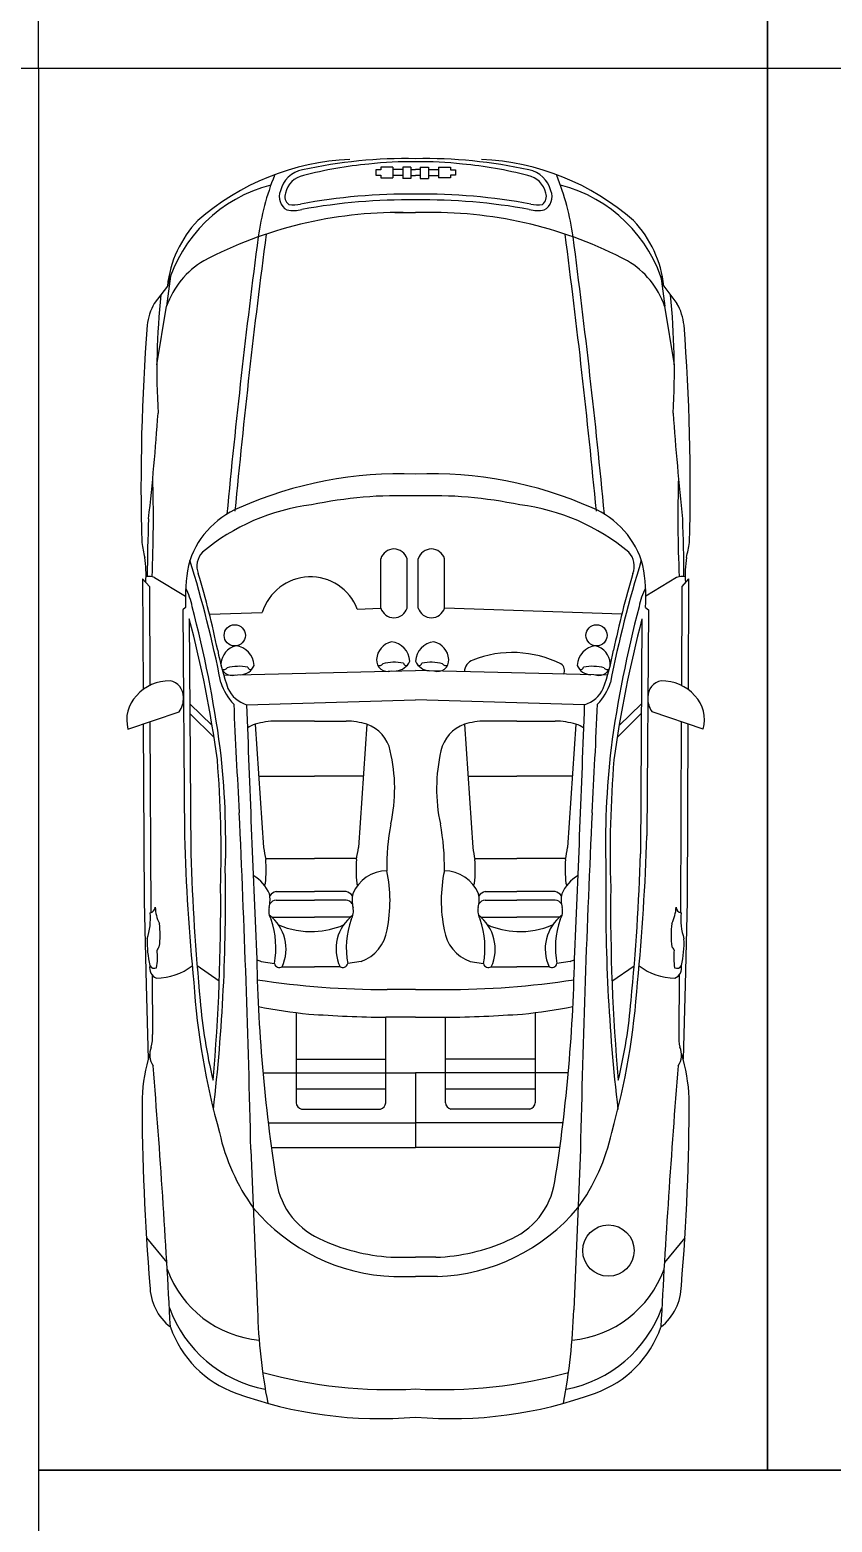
# Model space of a CAD drawing. Header units: inches. Extents: x 478327 to 492265, y -26791 to -22136.
# Drawn here: x 479748.9 to 479859.2, y -22595.8 to -22390.6 of the extents above; entities that cross this region are included whole.
import ezdxf

# ---------------------------------------------------------------- set-up
doc = ezdxf.new("R2010")
doc.units = ezdxf.units.IN
doc.header["$MEASUREMENT"] = 0
doc.layers.add('ceco.net 92', color=9, linetype='Continuous')
doc.layers.add('Parking', color=7, linetype='Continuous')

msp = doc.modelspace()

# ---------------------------------------------------------------- linework, layer by layer
at = {"layer": 'ceco.net 92', "linetype": 'ByBlock', "ltscale": 0.4}
for p, q in [((479796.476, -22409.817), (479796.476, -22410.562)), ((479797.163, -22409.817), (479796.476, -22409.817)), ((479796.476, -22410.562), (479797.163, -22410.562)), ((479798.817, -22409.444), (479797.163, -22409.444)), ((479797.163, -22409.444), (479797.163, -22409.817)), ((479797.163, -22410.562), (479797.163, -22410.9)), ((479798.817, -22409.444), (479798.817, -22410.9)), ((479800.187, -22409.77), (479798.817, -22409.77)), ((479800.187, -22410.576), (479798.817, -22410.576)), ((479800.187, -22409.454), (479800.187, -22411.004)), ((479801.297, -22409.454), (479800.187, -22409.454)), ((479801.297, -22409.454), (479801.297, -22411.004)), ((479801.297, -22409.77), (479801.942, -22409.77)), ((479801.297, -22410.576), (479801.942, -22410.576)), ((479802.587, -22409.77), (479801.942, -22409.77)), ((479802.587, -22410.576), (479801.942, -22410.576)), ((479802.587, -22409.454), (479802.587, -22411.004)), ((479802.587, -22409.454), (479803.698, -22409.454)), ((479803.698, -22409.454), (479803.698, -22411.004)), ((479803.698, -22409.77), (479805.068, -22409.77)), ((479803.698, -22410.576), (479805.068, -22410.576)), ((479805.068, -22409.444), (479806.722, -22409.444)), ((479805.068, -22409.444), (479805.068, -22410.9)), ((479806.722, -22409.444), (479806.722, -22409.817)), ((479806.722, -22409.817), (479807.408, -22409.817)), ((479806.722, -22410.562), (479806.722, -22410.9)), ((479807.408, -22410.562), (479806.722, -22410.562)), ((479807.408, -22409.817), (479807.408, -22410.562)), ((479797.163, -22410.9), (479798.817, -22410.9)), ((479801.297, -22411.004), (479800.187, -22411.004)), ((479802.587, -22411.004), (479803.698, -22411.004)), ((479806.722, -22410.9), (479805.068, -22410.9)), ((479799.081, -22415.684), (479801.942, -22415.684)), ((479804.804, -22415.684), (479801.942, -22415.684)), ((479768.233, -22424.432), (479767.686, -22428.58)), ((479835.652, -22424.432), (479836.199, -22428.58)), ((479767.792, -22425.797), (479765.998, -22428.194)), ((479836.092, -22425.797), (479837.887, -22428.194)), ((479766.355, -22436.644), (479767.686, -22428.58)), ((479837.53, -22436.644), (479836.199, -22428.58)), ((479797.151, -22470.086), (479797.151, -22463.305)), ((479800.763, -22470.086), (479800.763, -22463.305)), ((479802.304, -22470.086), (479802.304, -22463.305)), ((479805.916, -22470.086), (479805.916, -22463.305)), ((479764.393, -22466.061), (479764.46, -22481.307)), ((479764.393, -22466.061), (479765.314, -22467.113)), ((479766.04, -22465.904), (479770.277, -22468.458)), ((479837.845, -22465.904), (479833.608, -22468.458)), ((479839.492, -22466.061), (479838.571, -22467.113)), ((479839.492, -22466.061), (479839.425, -22481.307)), ((479765.314, -22467.113), (479765.374, -22480.745)), ((479838.571, -22467.113), (479838.511, -22480.745)), ((479770.299, -22470.028), (479769.928, -22470.322)), ((479793.919, -22470.23), (479797.159, -22470.115)), ((479830.299, -22470.951), (479805.916, -22470.086)), ((479833.585, -22470.028), (479833.957, -22470.322)), ((479769.928, -22470.322), (479770.139, -22501.421)), ((479770.812, -22471.566), (479771.023, -22503.886)), ((479773.586, -22470.951), (479780.851, -22470.693)), ((479833.073, -22471.566), (479832.862, -22503.886)), ((479833.957, -22470.322), (479833.746, -22501.421)), ((479775.539, -22479.322), (479801.942, -22478.672)), ((479828.346, -22479.322), (479801.942, -22478.672)), ((479762.371, -22486.742), (479769.42, -22484.374)), ((479770.888, -22483.266), (479773.952, -22486.263)), ((479778.693, -22483.384), (479801.942, -22482.711)), ((479825.191, -22483.384), (479801.942, -22482.711)), ((479832.996, -22483.266), (479829.933, -22486.263)), ((479841.514, -22486.742), (479834.465, -22484.374)), ((479764.481, -22486.033), (479764.588, -22510.456)), ((479765.395, -22485.726), (479765.511, -22511.986)), ((479770.897, -22484.614), (479774.213, -22487.883)), ((479779.885, -22486.067), (479781.032, -22503.045)), ((479788.042, -22485.628), (479782.74, -22485.628)), ((479788.042, -22485.628), (479792.378, -22485.628)), ((479795.233, -22486.067), (479794.086, -22503.045)), ((479808.651, -22486.067), (479809.798, -22503.045)), ((479815.843, -22485.628), (479811.506, -22485.628)), ((479815.843, -22485.628), (479821.145, -22485.628)), ((479824, -22486.067), (479822.853, -22503.045)), ((479832.988, -22484.614), (479829.672, -22487.883)), ((479838.489, -22485.726), (479838.374, -22511.986)), ((479839.404, -22486.033), (479839.296, -22510.456)), ((479780.367, -22493.21), (479788.042, -22493.21)), ((479794.751, -22493.21), (479788.042, -22493.21)), ((479809.134, -22493.21), (479815.843, -22493.21)), ((479823.517, -22493.21), (479815.843, -22493.21)), ((479781.302, -22504.533), (479788.042, -22504.533)), ((479793.816, -22504.533), (479788.042, -22504.533)), ((479810.069, -22504.533), (479815.843, -22504.533)), ((479822.583, -22504.533), (479815.843, -22504.533)), ((479782.751, -22509.097), (479788.042, -22509.097)), ((479792.367, -22509.097), (479788.042, -22509.097)), ((479811.517, -22509.097), (479815.843, -22509.097)), ((479821.134, -22509.097), (479815.843, -22509.097)), ((479764.588, -22510.456), (479764.881, -22521.909)), ((479782.737, -22510.258), (479788.042, -22510.258)), ((479792.381, -22510.258), (479788.042, -22510.258)), ((479811.504, -22510.258), (479815.843, -22510.258)), ((479821.148, -22510.258), (479815.843, -22510.258)), ((479839.296, -22510.456), (479839.004, -22521.909)), ((479782.156, -22512.618), (479788.042, -22512.618)), ((479792.962, -22512.618), (479788.042, -22512.618)), ((479810.923, -22512.618), (479815.843, -22512.618)), ((479821.729, -22512.618), (479815.843, -22512.618)), ((479771.876, -22519.253), (479774.936, -22521.345)), ((479780.674, -22518.686), (479782.513, -22518.995)), ((479794.444, -22518.686), (479792.606, -22518.995)), ((479809.441, -22518.686), (479811.279, -22518.995)), ((479823.211, -22518.686), (479821.372, -22518.995)), ((479832.002, -22519.346), (479828.953, -22521.453)), ((479765.683, -22520.55), (479765.729, -22528.752)), ((479783.578, -22519.447), (479788.042, -22519.447)), ((479791.54, -22519.447), (479788.042, -22519.447)), ((479812.345, -22519.447), (479815.843, -22519.447)), ((479820.307, -22519.447), (479815.843, -22519.447)), ((479838.202, -22520.55), (479838.156, -22528.752)), ((479764.881, -22521.909), (479765.149, -22532.161)), ((479801.942, -22522.549), (479798.01, -22522.549)), ((479801.942, -22522.549), (479805.875, -22522.549)), ((479839.004, -22521.909), (479838.736, -22532.161)), ((479785.51, -22525.741), (479785.51, -22538.131)), ((479801.942, -22526.378), (479797.832, -22526.378)), ((479797.832, -22538.131), (479797.832, -22526.378)), ((479801.942, -22526.378), (479806.053, -22526.378)), ((479806.053, -22538.131), (479806.053, -22526.378)), ((479818.374, -22525.741), (479818.374, -22538.131)), ((479785.51, -22532.126), (479797.832, -22532.126)), ((479818.374, -22532.126), (479806.053, -22532.126)), ((479780.945, -22534.011), (479801.942, -22534.011)), ((479822.94, -22534.011), (479801.942, -22534.011)), ((479801.942, -22534.011), (479801.942, -22544.27)), ((479785.51, -22536.236), (479797.832, -22536.236)), ((479806.053, -22536.236), (479818.374, -22536.236)), ((479786.247, -22539.006), (479797.096, -22539.006)), ((479817.638, -22539.006), (479806.789, -22539.006)), ((479781.669, -22540.904), (479801.942, -22540.904)), ((479822.215, -22540.904), (479801.942, -22540.904)), ((479779.28, -22544.547), (479780.185, -22566.624)), ((479782.1, -22544.27), (479801.942, -22544.27)), ((479821.785, -22544.27), (479801.942, -22544.27)), ((479824.605, -22544.547), (479823.7, -22566.624)), ((479764.911, -22556.735), (479767.721, -22560.115)), ((479838.974, -22556.735), (479836.164, -22560.115)), ((479799.169, -22559.389), (479801.942, -22559.389)), ((479804.716, -22559.389), (479801.942, -22559.389)), ((479798.956, -22562.051), (479801.942, -22562.051)), ((479804.929, -22562.051), (479801.942, -22562.051))]:
    msp.add_line(p, q, dxfattribs=at)
for centre, radius in [((479777.061, -22473.848), 1.46), ((479826.824, -22473.848), 1.46), ((479828.463, -22558.475), 3.53)]:
    msp.add_circle(centre, radius, dxfattribs=at)
for centre, radius, start, end in [((479794.349, -22442.235), 33.879, 92.4796, 131.35327), ((479800.551, -22473.457), 65.183, 88.77659, 102.56313), ((479803.334, -22473.457), 65.183, 77.43687, 91.22341), ((479809.536, -22442.235), 33.879, 48.64673, 87.5204), ((479816.645, -22424.149), 36.72, 158.30416, 172.00152), ((479787.025, -22413.547), 3.769, 99.96676, 167.01626), ((479787.087, -22413.669), 3.119, 100.71169, 167.73656), ((479800.623, -22464.312), 55.531, 95.28816, 104.72496), ((479800.576, -22448.849), 40.153, 88.04987, 97.25596), ((479803.309, -22448.849), 40.153, 82.74404, 91.95013), ((479803.262, -22464.312), 55.531, 75.27504, 84.71184), ((479816.797, -22413.669), 3.119, 12.26344, 79.28831), ((479816.86, -22413.547), 3.769, 12.98374, 80.03324), ((479787.24, -22424.149), 36.72, 7.99848, 21.69584), ((479786.968, -22431.228), 19.93, 104.3742, 164.18679), ((479816.916, -22431.228), 19.93, 15.81321, 75.6258), ((479785.236, -22413.528), 2.058, 156.30234, 241.26096), ((479785.353, -22413.488), 1.399, 159.89023, 233.0209), ((479785.055, -22409.798), 4.838, 263.5513, 282.62933), ((479801.075, -22495.978), 82.822, 89.40002, 100.40783), ((479801.268, -22499.585), 85.651, 89.54888, 100.06112), ((479802.81, -22495.978), 82.822, 79.59217, 90.59998), ((479802.617, -22499.585), 85.651, 79.93888, 90.45112), ((479818.83, -22409.798), 4.838, 257.37067, 276.4487), ((479818.531, -22413.488), 1.399, 306.9791, 20.10977), ((479818.649, -22413.528), 2.058, 298.73904, 23.69766), ((479799.65, -22473.213), 57.531, 89.43345, 117.80542), ((479785.108, -22410.985), 4.431, 258.79287, 285.67403), ((479804.235, -22473.213), 57.531, 62.19458, 90.56655), ((479818.777, -22410.985), 4.431, 254.32597, 281.20713), ((479783.176, -22427.47), 15.475, 136.4256, 173.79256), ((480830.527, -22556.344), 1058.14, 172.523428, 174.600957), ((478773.357, -22556.344), 1058.14, 5.399043, 7.476572), ((479820.709, -22427.47), 15.475, 6.20744, 43.5744), ((480829.426, -22556.725), 1058.14, 172.523428, 174.600957), ((478774.459, -22556.725), 1058.14, 5.399043, 7.476572), ((479778.772, -22432.437), 11.737, 120.50826, 160.81849), ((479825.113, -22432.437), 11.737, 19.18151, 59.49174), ((479868.822, -22437.542), 102.471, 174.09287, 183.20803), ((479735.062, -22437.542), 102.471, 356.79197, 5.90713), ((479772.421, -22431.936), 7.434, 149.7763, 174.33779), ((479831.464, -22431.936), 7.434, 5.66221, 30.2237), ((480048.233, -22453.297), 284.069, 175.53909, 181.57287), ((479555.652, -22453.297), 284.069, 358.42713, 4.46091), ((479436.895, -22421.063), 330.364, 353.61381, 356.14461), ((480166.989, -22421.063), 330.364, 183.85539, 186.38619), ((479799.704, -22505.927), 54.298, 87.63692, 113.94068), ((479804.181, -22505.927), 54.298, 66.05932, 92.36308), ((479580.869, -22457.566), 185.002, 357.45827, 1.67409), ((480023.016, -22457.566), 185.002, 178.32591, 182.54173), ((479799.825, -22514.466), 59.834, 87.97159, 101.78575), ((479804.06, -22514.466), 59.834, 78.21425, 92.02841), ((479943.038, -22465.84), 178.01, 177.41413, 179.97238), ((479782.271, -22467.401), 12.016, 112.51126, 164.73573), ((479791.145, -22484.496), 28.821, 97.05856, 129.984), ((479812.74, -22484.496), 28.821, 50.016, 82.94144), ((479821.614, -22467.401), 12.016, 15.26427, 67.48874), ((479660.847, -22465.84), 178.01, 0.02762, 2.58587), ((479886.284, -22437.988), 124.182, 190.72367, 191.68304), ((479717.601, -22437.988), 124.182, 348.31696, 349.27633), ((479749.534, -22465.499), 15.324, 356.06626, 8.87925), ((479611.146, -22512.921), 167.214, 11.24139, 17.18186), ((479774.64, -22464.336), 2.786, 136.32819, 201.50715), ((479798.957, -22463.852), 1.887, 16.85135, 163.14865), ((479804.11, -22463.852), 1.887, 16.85135, 163.14865), ((479992.739, -22512.921), 167.214, 162.81814, 168.75861), ((479829.244, -22464.336), 2.786, 338.49285, 43.67181), ((479854.351, -22465.499), 15.324, 171.12075, 183.93374), ((479765.324, -22467.253), 1.528, 62.03713, 107.86676), ((479796.852, -22468.859), 26.578, 169.98688, 182.52086), ((479653.332, -22501.009), 123.953, 11.6969, 16.71528), ((479787.465, -22472.72), 6.918, 21.09797, 162.96703), ((479950.552, -22501.009), 123.953, 163.28472, 168.3031), ((479807.033, -22468.859), 26.578, 357.47914, 10.01312), ((479838.561, -22467.253), 1.528, 72.13324, 117.96287), ((479762.021, -22471.674), 9.356, 10.85656, 27.54557), ((479841.863, -22471.674), 9.356, 152.45443, 169.14344), ((479613.15, -22511.365), 163.406, 7.74933, 14.69584), ((479798.957, -22469.539), 1.887, 196.85135, 343.14865), ((479804.11, -22469.539), 1.887, 196.85135, 343.14865), ((479990.735, -22511.365), 163.406, 165.30416, 172.25067), ((479612.752, -22513.02), 163.406, 7.74933, 14.69584), ((479991.133, -22513.02), 163.406, 165.30416, 172.25067), ((479810.161, -22469.184), 36.076, 190.69598, 199.37457), ((479777.816, -22477.885), 2.662, 103.566, 176.06124), ((479776.914, -22478.087), 2.803, 2.33397, 84.31552), ((479799.225, -22477.327), 2.662, 103.566, 176.06124), ((479798.323, -22477.529), 2.803, 2.33397, 84.31552), ((479804.744, -22477.529), 2.803, 95.68448, 177.66603), ((479803.842, -22477.327), 2.662, 3.93876, 76.434), ((479815.272, -22491.112), 14.906, 63.45042, 111.5249), ((479826.971, -22478.087), 2.803, 95.68448, 177.66603), ((479826.069, -22477.885), 2.662, 3.93876, 76.434), ((479793.724, -22469.184), 36.076, 340.62543, 349.30402), ((479776.717, -22477.807), 1.559, 176.15072, 287.79768), ((479775.57, -22478.063), 0.5, 239.57496, 329.66978), ((479777.61, -22484.334), 6.23, 78.53199, 104.96572), ((479777.746, -22477.141), 2.138, 273.16578, 337.08533), ((479779.268, -22478.125), 0.432, 193.85421, 281.64436), ((479798.126, -22477.249), 1.559, 176.15072, 287.79768), ((479796.979, -22477.505), 0.5, 239.57496, 329.66978), ((479799.019, -22483.776), 6.23, 78.53199, 104.96572), ((479799.156, -22476.583), 2.138, 273.16578, 337.08533), ((479800.677, -22477.567), 0.432, 193.85421, 281.64436), ((479803.911, -22476.583), 2.138, 202.91467, 266.83422), ((479802.39, -22477.567), 0.432, 258.35564, 346.14579), ((479804.048, -22483.776), 6.23, 75.03428, 101.46801), ((479804.941, -22477.249), 1.559, 252.20232, 3.84928), ((479806.088, -22477.505), 0.5, 210.33022, 300.42504), ((479810.45, -22478.937), 1.81, 110.94803, 177.37538), ((479821.335, -22478.683), 1.085, 332.15776, 56.48685), ((479826.138, -22477.141), 2.138, 202.91467, 266.83422), ((479824.617, -22478.125), 0.432, 258.35564, 346.14579), ((479826.275, -22484.334), 6.23, 75.03428, 101.46801), ((479827.168, -22477.807), 1.559, 252.20232, 3.84928), ((479828.315, -22478.063), 0.5, 210.33022, 300.42504), ((479768.104, -22486.206), 6.105, 89.48489, 138.31483), ((479767.754, -22482.307), 2.243, 358.947, 79.59389), ((479782.242, -22478.133), 7.422, 197.16859, 224.16366), ((479821.642, -22478.133), 7.422, 315.83634, 342.83141), ((479836.131, -22482.307), 2.243, 100.40611, 181.053), ((479835.781, -22486.206), 6.105, 41.68517, 90.51511), ((479767.01, -22485.479), 4.808, 136.1162, 195.23106), ((479766.862, -22482.551), 3.141, 324.52054, 3.70114), ((479779.901, -22479.407), 4.156, 204.81622, 253.11659), ((479823.984, -22479.407), 4.156, 286.88341, 335.18378), ((479837.023, -22482.551), 3.141, 176.29886, 215.47946), ((479836.875, -22485.479), 4.808, 344.76894, 43.8838), ((480769.344, -22440.334), 993.355, 182.47923, 183.341567), ((483583.417, -22347.689), 3807.142, 182.04259, 182.554441), ((476020.468, -22347.689), 3807.142, 357.445559, 357.95741), ((478834.541, -22440.334), 993.355, 356.658433, 357.52077), ((479781.52, -22490.757), 4.966, 109.21899, 123.07426), ((479782.956, -22496.524), 10.899, 91.13756, 106.3676), ((479792.162, -22496.524), 10.899, 73.6324, 88.86244), ((479793.598, -22490.757), 4.966, 11.90426, 70.78101), ((479810.286, -22490.757), 4.966, 109.21899, 168.09574), ((479811.723, -22496.524), 10.899, 91.13756, 106.3676), ((479820.929, -22496.524), 10.899, 73.6324, 88.86244), ((479822.365, -22490.757), 4.966, 56.92574, 70.78101), ((479662.248, -22502.439), 113.574, 358.16822, 6.6272), ((479776.272, -22494.938), 22.789, 347.73401, 13.20484), ((479827.613, -22494.938), 22.789, 166.79516, 192.26599), ((479941.637, -22502.439), 113.574, 173.3728, 181.83178), ((479618.679, -22503.74), 156.507, 358.24649, 4.6738), ((479985.205, -22503.74), 156.507, 175.3262, 181.75351), ((477845.447, -22588.276), 1934.327, 1.295398, 2.66804), ((481758.438, -22588.276), 1934.327, 177.33196, 178.704602), ((479827.266, -22505.463), 29.282, 168.80861, 181.48882), ((479776.619, -22505.463), 29.282, 358.51118, 11.19139), ((480060.561, -22493.014), 290.544, 181.65813, 185.64415), ((479543.324, -22493.014), 290.544, 354.35585, 358.34187), ((480061.445, -22495.479), 290.544, 181.65813, 185.64415), ((479824.46, -22495.919), 44.009, 189.3191, 191.45989), ((479761.142, -22506.02), 20.232, 354.61324, 3.84734), ((479813.976, -22506.02), 20.232, 176.15266, 185.38676), ((479750.658, -22495.919), 44.009, 348.54011, 350.6809), ((479853.227, -22495.919), 44.009, 189.3191, 191.45989), ((479789.909, -22506.02), 20.232, 354.61324, 3.84734), ((479842.743, -22506.02), 20.232, 176.15266, 185.38676), ((479779.425, -22495.919), 44.009, 348.54011, 350.6809), ((479542.439, -22495.479), 290.544, 354.35585, 358.34187), ((479525.463, -22510.15), 250.334, 353.3724, 0.934), ((479777.081, -22511.366), 5.142, 22.39746, 60.61513), ((479798.037, -22511.366), 5.142, 90.4832, 157.60254), ((479778.696, -22510.312), 19.725, 348.23791, 11.96294), ((479825.188, -22510.312), 19.725, 168.03706, 191.76209), ((479805.848, -22511.366), 5.142, 22.39746, 89.5168), ((479826.804, -22511.366), 5.142, 119.38487, 157.60254), ((480078.421, -22510.15), 250.334, 179.066, 186.6276), ((479502.9, -22511.195), 272.226, 354.97343, 0.56111), ((479780.734, -22507.87), 0.553, 319.60763, 354.85268), ((479783.144, -22510.664), 1.616, 104.08875, 141.4563), ((479791.974, -22510.664), 1.616, 38.5437, 75.91125), ((479794.384, -22507.87), 0.553, 185.14732, 220.39237), ((479809.501, -22507.87), 0.553, 319.60763, 354.85268), ((479811.911, -22510.664), 1.616, 104.08875, 141.4563), ((479820.741, -22510.664), 1.616, 38.5437, 75.91125), ((479823.151, -22507.87), 0.553, 185.14732, 220.39237), ((480100.985, -22511.195), 272.226, 179.43889, 185.02657), ((479777.944, -22510.229), 3.977, 345.01201, 11.94463), ((479782.911, -22511.51), 1.264, 97.90594, 144.33076), ((479792.207, -22511.51), 1.264, 35.66924, 82.09406), ((479797.174, -22510.229), 3.977, 168.05537, 194.98799), ((479806.711, -22510.229), 3.977, 345.01201, 11.94463), ((479811.678, -22511.51), 1.264, 97.90594, 144.33076), ((479820.974, -22511.51), 1.264, 35.66924, 82.09406), ((479825.941, -22510.229), 3.977, 168.05537, 194.98799), ((479756.614, -22512.84), 8.848, 341.93311, 5.39473), ((479765.252, -22511.155), 0.871, 281.37175, 354.46214), ((479771.524, -22511.049), 5.409, 182.01624, 206.6401), ((479784.007, -22511.758), 2.276, 167.32047, 211.23518), ((479778.284, -22516.986), 5.838, 335.07118, 52.92733), ((479770.929, -22516.814), 11.787, 349.33701, 19.19876), ((479796.834, -22516.986), 5.838, 127.07267, 204.92882), ((479804.189, -22516.814), 11.787, 160.80124, 190.66299), ((479791.112, -22511.758), 2.276, 328.76482, 12.67953), ((479812.773, -22511.758), 2.276, 167.32047, 211.23518), ((479807.051, -22516.986), 5.838, 335.07118, 52.92733), ((479799.696, -22516.814), 11.787, 349.33701, 19.19876), ((479825.6, -22516.986), 5.838, 127.07267, 204.92882), ((479832.956, -22516.814), 11.787, 160.80124, 190.66299), ((479819.878, -22511.758), 2.276, 328.76482, 12.67953), ((479832.361, -22511.049), 5.409, 333.3599, 357.98376), ((479838.633, -22511.155), 0.871, 185.53786, 258.62825), ((479847.27, -22512.84), 8.848, 174.60527, 198.06689), ((479755.229, -22515.064), 11.57, 351.91421, 7.89993), ((479787.45, -22503.639), 10.943, 246.53768, 273.09861), ((479787.668, -22503.639), 10.943, 271.96071, 293.46232), ((479792.701, -22513.624), 5.354, 289.00232, 352.38401), ((479811.184, -22513.624), 5.354, 187.61599, 250.99768), ((479816.217, -22503.639), 10.943, 246.53768, 268.03929), ((479816.434, -22503.639), 10.943, 266.90139, 293.46232), ((479848.656, -22515.064), 11.57, 172.10007, 188.08579), ((479778.385, -22516.125), 13.369, 177.68432, 193.6152), ((479758.553, -22518.147), 7.889, 349.55163, 7.41476), ((479767.585, -22517.653), 1.318, 133.15457, 156.59227), ((480009.133, -22513.503), 229.108, 180.96656, 188.90805), ((479594.752, -22513.503), 229.108, 351.09195, 359.03344), ((479836.3, -22517.653), 1.318, 23.40773, 46.84543), ((479845.332, -22518.147), 7.889, 172.58524, 190.44837), ((479825.5, -22516.125), 13.369, 346.3848, 2.31568), ((479766.832, -22519.615), 1.481, 166.59205, 248.27131), ((479766.014, -22518.935), 0.708, 208.39267, 294.79409), ((479766.246, -22512.925), 8.066, 270.26681, 307.95617), ((479782.417, -22513.624), 5.354, 244.09477, 250.99768), ((479783.231, -22518.784), 0.748, 196.33295, 297.68182), ((479791.888, -22518.784), 0.748, 242.31818, 343.66705), ((479811.997, -22518.784), 0.748, 196.33295, 297.68182), ((479820.654, -22518.784), 0.748, 242.31818, 343.66705), ((479821.468, -22513.624), 5.354, 289.00232, 295.90523), ((479837.639, -22512.925), 8.066, 232.04383, 269.73319), ((479837.871, -22518.935), 0.708, 245.20591, 331.60733), ((479837.053, -22519.615), 1.481, 291.72869, 13.40795), ((479797.532, -22408.183), 114.366, 261.26061, 270.23952), ((479806.353, -22408.183), 114.366, 269.76048, 278.73939), ((479872.383, -22514.914), 101.178, 183.78289, 195.66948), ((479731.501, -22514.914), 101.178, 344.33052, 356.21711), ((479841.09, -22518.625), 68.994, 184.51323, 193.76941), ((479793.73, -22458.222), 68.017, 258.61911, 264.54062), ((479810.154, -22458.222), 68.017, 275.45938, 281.38089), ((479762.795, -22518.625), 68.994, 346.23059, 355.48677), ((479800.08, -22347.823), 178.569, 265.88274, 269.27858), ((479803.805, -22347.823), 178.569, 270.72142, 274.11726), ((479760.692, -22529.188), 5.056, 345.12212, 4.94686), ((479843.193, -22529.188), 5.056, 175.05314, 194.87788), ((479788.202, -22538.519), 23.913, 162.70435, 177.51173), ((479768.071, -22531.537), 2.704, 157.15358, 214.03728), ((479835.814, -22531.537), 2.704, 325.96272, 22.84642), ((479815.683, -22538.519), 23.913, 2.48827, 17.29565), ((478550.019, -22631.589), 1219.797, 2.942146, 4.633572), ((481053.865, -22631.589), 1219.797, 175.366428, 177.057854), ((480069.81, -22537.596), 305.5, 179.97844, 184.82349), ((479534.075, -22537.596), 305.5, 355.17651, 0.02156), ((479786.411, -22538.12), 0.901, 180.73273, 259.47084), ((479796.931, -22538.12), 0.901, 280.52916, 359.26727), ((479806.954, -22538.12), 0.901, 180.73273, 259.47084), ((479817.474, -22538.12), 0.901, 280.52916, 359.26727), ((479801.858, -22536.381), 27.524, 192.29316, 216.06573), ((479802.027, -22536.381), 27.524, 323.93427, 347.70684), ((479793.183, -22547.315), 10.527, 189.10302, 248.28986), ((479810.702, -22547.315), 10.527, 291.71014, 350.89698), ((479799.894, -22535.632), 26.436, 219.88566, 267.96571), ((479803.99, -22535.632), 26.436, 272.03429, 320.11434), ((479800.145, -22532.763), 26.645, 245.95635, 267.90161), ((479803.74, -22532.763), 26.645, 272.09839, 294.04365), ((479781.766, -22555.939), 14.893, 200.04006, 264.81455), ((479822.119, -22555.939), 14.893, 275.18545, 339.95994), ((479772.627, -22563.251), 7.234, 180.25875, 232.35606), ((479831.258, -22563.251), 7.234, 307.64394, 359.74125), ((479784.484, -22560.375), 17.462, 199.94363, 259.34333), ((479863.123, -22563.998), 82.98, 181.81295, 190.75069), ((479740.762, -22563.998), 82.98, 349.24931, 358.18705), ((479819.401, -22560.375), 17.462, 280.65667, 340.05637), ((479782.196, -22564.124), 14.806, 199.14508, 250.30756), ((479821.689, -22564.124), 14.806, 289.69244, 340.85492), ((479798.23, -22513.331), 64.267, 254.36127, 273.31169), ((479805.655, -22513.331), 64.267, 266.68831, 285.63873), ((479797.064, -22523.853), 57.733, 249.88228, 274.84725), ((479806.821, -22523.853), 57.733, 265.15275, 290.11772)]:
    msp.add_arc(centre, radius, start, end, dxfattribs=at)
at = {"layer": 'Parking'}
for p, q in [((479750.047, -22395.888), (479750.047, -22203.088)), ((479750.047, -22395.888), (479750.047, -22203.088)), ((479850.347, -22395.888), (479850.347, -22203.088)), ((479850.347, -22203.088), (479850.347, -22395.888)), ((479850.347, -22395.888), (479850.347, -22203.088)), ((479850.347, -22203.088), (479850.347, -22395.888)), ((479750.047, -22395.888), (479620.147, -22395.888)), ((479750.047, -22395.888), (479620.147, -22395.888)), ((479750.047, -22395.888), (479620.147, -22395.888)), ((479750.047, -22395.888), (479620.147, -22395.888)), ((479850.347, -22395.888), (479750.047, -22395.888)), ((479750.047, -22395.888), (479750.047, -22588.688)), ((479850.347, -22395.888), (479750.047, -22395.888)), ((479850.347, -22395.888), (479750.047, -22395.888)), ((479750.047, -22395.888), (479750.047, -22588.688)), ((479850.347, -22395.888), (479750.047, -22395.888)), ((479750.047, -22395.888), (479750.047, -22588.688)), ((479950.647, -22395.888), (479850.347, -22395.888)), ((479850.347, -22395.888), (479850.347, -22588.688)), ((479850.347, -22588.688), (479850.347, -22395.888)), ((479950.647, -22395.888), (479850.347, -22395.888)), ((479950.647, -22395.888), (479850.347, -22395.888)), ((479850.347, -22395.888), (479850.347, -22588.688)), ((479850.347, -22588.688), (479850.347, -22395.888)), ((479950.647, -22395.888), (479850.347, -22395.888)), ((479850.347, -22395.888), (479850.347, -22588.688)), ((479850.347, -22588.688), (479850.347, -22395.888)), ((479750.047, -22588.688), (479850.347, -22588.688)), ((479850.347, -22588.688), (479750.047, -22588.688)), ((479750.047, -22588.688), (479750.047, -22655.688)), ((479750.047, -22588.688), (479850.347, -22588.688)), ((479850.347, -22588.688), (479750.047, -22588.688)), ((479750.047, -22588.688), (479750.047, -22655.688)), ((479750.047, -22588.688), (479850.347, -22588.688)), ((479850.347, -22588.688), (479750.047, -22588.688)), ((479750.047, -22588.688), (479750.047, -22655.688)), ((479850.347, -22588.688), (479950.647, -22588.688)), ((479950.647, -22588.688), (479850.347, -22588.688)), ((479850.347, -22588.688), (479950.647, -22588.688)), ((479950.647, -22588.688), (479850.347, -22588.688)), ((479850.347, -22588.688), (479950.647, -22588.688)), ((479950.647, -22588.688), (479850.347, -22588.688))]:
    msp.add_line(p, q, dxfattribs=at)

doc.saveas('drawing.dxf')
